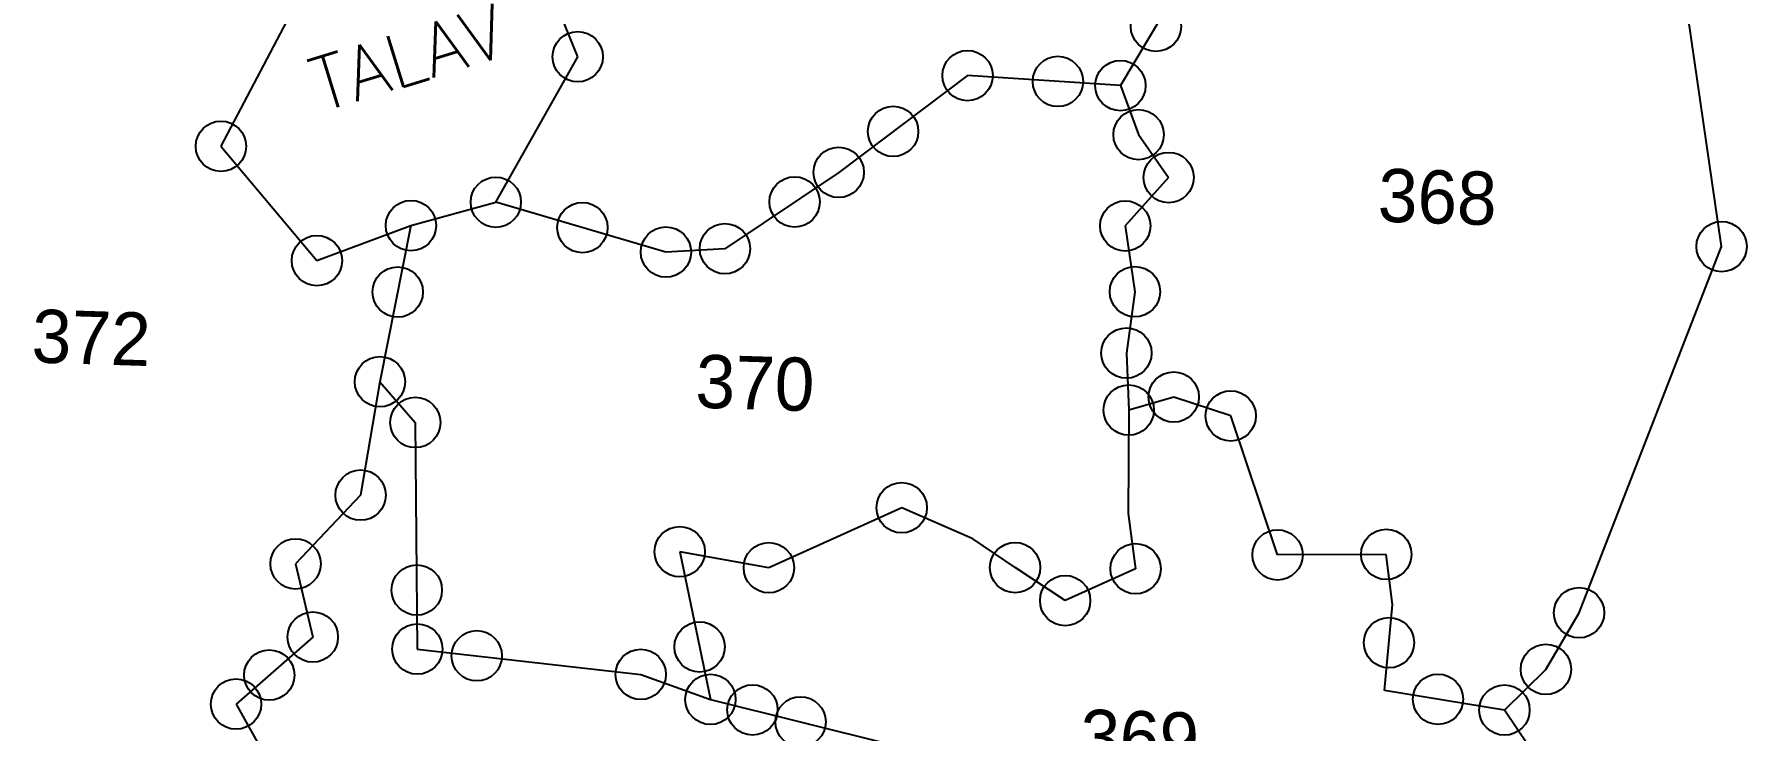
# Model space of a CAD drawing. Header units: metres. Extents: x 289133 to 292218, y 2093453 to 2100632.
# Drawn here: x 290380.2 to 290687.1, y 2096660.3 to 2096785.1 of the extents above; entities that cross this region are included whole.
import ezdxf
from ezdxf.enums import TextEntityAlignment as Align

# ---------------------------------------------------------------- set-up
doc = ezdxf.new("R2010")
doc.units = ezdxf.units.M
doc.header["$MEASUREMENT"] = 0
for name, color, linetype in [('POLY_PARCEL', 6, 'Continuous'), ('POLY_WATER', 4, 'Continuous'), ('TEXT_MAPIN', 7, 'Continuous'), ('TEXT_PARCEL', 7, 'Continuous')]:
    doc.layers.add(name, color=color, linetype=linetype)
doc.styles.get("Standard").update_dxf_attribs({"font": 'simplex.shx'})
doc.styles.add('TEXT_MAP', font='', dxfattribs={"height": 1.8})
doc.styles.get('TEXT_MAP').set_extended_font_data('Kruti Dev 050')

msp = doc.modelspace()

# ---------------------------------------------------------------- linework, layer by layer
for centre in [(290581.23, 2096786.56), (290477.61, 2096781.11), (290547.47, 2096777.74), (290563.66, 2096776.68), (290574.88, 2096775.94), (290534.14, 2096767.73), (290578.12, 2096767.15), (290413.66, 2096765.07), (290524.38, 2096760.39), (290583.52, 2096759.47), (290462.93, 2096755.05), (290516.48, 2096755.1), (290447.72, 2096750.86), (290478.45, 2096750.5), (290575.73, 2096750.8), (290493.41, 2096746.11), (290503.99, 2096746.72), (290682.62, 2096747.1), (290430.86, 2096744.58), (290445.35, 2096738.95), (290577.47, 2096739.01), (290575.95, 2096728.02), (290442.15, 2096722.87), (290584.43, 2096720.14), (290448.5, 2096715.58), (290576.37, 2096717.81), (290594.65, 2096716.76), (290438.69, 2096702.56), (290535.67, 2096700.31), (290495.9, 2096692.42), (290603.03, 2096691.86), (290622.52, 2096691.95), (290427.03, 2096690.25), (290511.86, 2096689.56), (290556, 2096689.58), (290577.59, 2096689.37), (290448.77, 2096685.56), (290564.97, 2096683.67), (290657.08, 2096681.48), (290430.13, 2096677.13), (290499.44, 2096675.37), (290623.01, 2096676.12), (290448.86, 2096674.98), (290459.52, 2096673.77), (290422.32, 2096670.32), (290488.91, 2096670.44), (290651.13, 2096671.34), (290501.4, 2096665.96), (290631.79, 2096665.99), (290416.37, 2096665.12), (290508.93, 2096664.08), (290643.71, 2096664.06), (290517.54, 2096661.94)]:
    msp.add_circle(centre, 4.51)
at = {"layer": 'POLY_PARCEL'}
for p, q in [((290682.62, 2096747.1), (290668.39, 2096845.28)), ((290588.51, 2096798.75), (290574.88, 2096775.94)), ((290547.47, 2096777.74), (290524.38, 2096760.39)), ((290574.88, 2096775.94), (290547.47, 2096777.74)), ((290574.88, 2096775.94), (290578.12, 2096767.15)), ((290578.12, 2096767.15), (290583.52, 2096759.47)), ((290524.38, 2096760.39), (290503.99, 2096746.72)), ((290583.52, 2096759.47), (290575.73, 2096750.8)), ((290493.41, 2096746.11), (290462.93, 2096755.05)), ((290447.72, 2096750.86), (290442.15, 2096722.87)), ((290575.73, 2096750.8), (290577.47, 2096739.01)), ((290657.08, 2096681.48), (290682.62, 2096747.1)), ((290503.99, 2096746.72), (290493.41, 2096746.11)), ((290577.47, 2096739.01), (290575.95, 2096728.02)), ((290575.95, 2096728.02), (290576.37, 2096717.81)), ((290442.15, 2096722.87), (290438.69, 2096702.56)), ((290442.15, 2096722.87), (290448.5, 2096715.58)), ((290584.43, 2096720.14), (290576.37, 2096717.81)), ((290594.65, 2096716.76), (290584.43, 2096720.14)), ((290576.37, 2096717.81), (290576.26, 2096699.27)), ((290603.03, 2096691.86), (290594.65, 2096716.76)), ((290448.5, 2096715.58), (290448.86, 2096674.98)), ((290438.69, 2096702.56), (290427.03, 2096690.25)), ((290535.67, 2096700.31), (290511.86, 2096689.56)), ((290548.41, 2096694.75), (290535.67, 2096700.31)), ((290576.26, 2096699.27), (290577.59, 2096689.37)), ((290511.86, 2096689.56), (290495.9, 2096692.42)), ((290495.9, 2096692.42), (290501.4, 2096665.96)), ((290556, 2096689.58), (290548.41, 2096694.75)), ((290622.52, 2096691.95), (290603.03, 2096691.86)), ((290623.64, 2096682.99), (290622.52, 2096691.95)), ((290427.03, 2096690.25), (290430.13, 2096677.13)), ((290564.97, 2096683.67), (290556, 2096689.58)), ((290577.59, 2096689.37), (290564.97, 2096683.67)), ((290622.22, 2096667.55), (290623.64, 2096682.99)), ((290651.13, 2096671.34), (290657.08, 2096681.48)), ((290430.13, 2096677.13), (290416.37, 2096665.12)), ((290448.86, 2096674.98), (290488.91, 2096670.44)), ((290488.91, 2096670.44), (290501.4, 2096665.96)), ((290643.71, 2096664.06), (290651.13, 2096671.34)), ((290643.71, 2096664.06), (290622.22, 2096667.55)), ((290416.37, 2096665.12), (290421.7, 2096655.57)), ((290501.4, 2096665.96), (290533.78, 2096657.9)), ((290649.99, 2096654.71), (290643.71, 2096664.06))]:
    msp.add_line(p, q, dxfattribs=at)
at = {"layer": 'POLY_WATER'}
for p, q in [((290436.01, 2096807.68), (290413.66, 2096765.07)), ((290477.61, 2096781.11), (290472.82, 2096793)), ((290462.93, 2096755.05), (290477.61, 2096781.11)), ((290413.66, 2096765.07), (290430.86, 2096744.58)), ((290447.72, 2096750.86), (290462.93, 2096755.05)), ((290430.86, 2096744.58), (290447.72, 2096750.86))]:
    msp.add_line(p, q, dxfattribs=at)

# ---------------------------------------------------------------- texts
at = {"layer": 'TEXT_MAPIN'}
msp.add_text('TALAV', height=9.531, rotation=17.0737, dxfattribs=at).set_placement((290431.52, 2096771.14))
at = {"layer": 'TEXT_PARCEL', "style": 'TEXT_MAP'}
for s, p in [('368', (290631.69, 2096756.01)), ('372', (290390.42, 2096730.78)), ('370', (290509.39, 2096722.68)), ('369', (290578.31, 2096659.11))]:
    msp.add_text(s, height=9.531, rotation=358.1979, dxfattribs=at).set_placement(p, align=Align.MIDDLE)

doc.saveas('drawing.dxf')
